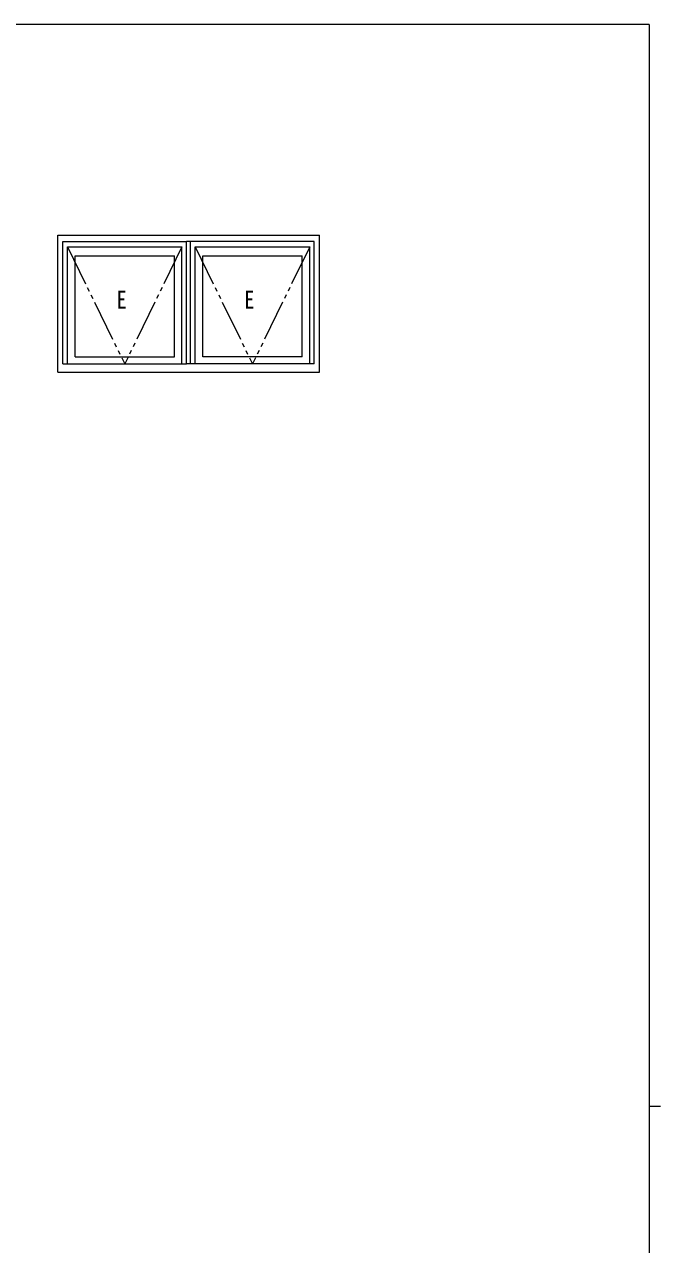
# Model space of a CAD drawing. Units: millimetres on the paper. Extents: x -397 to 397, y -282 to 282.
# Drawn here: x 224.5 to 378.9, y -16.8 to 279.3 of the extents above; entities that cross this region are included whole.
import ezdxf
from ezdxf.enums import TextEntityAlignment as Align

# ---------------------------------------------------------------- set-up
doc = ezdxf.new("R2010")
doc.units = ezdxf.units.MM
doc.linetypes.add('USER3', pattern=[15, 10, -1, 1, -1, 1, -1])
doc.layers.add('0-1_YKK_ZWAK', color=7, linetype='Continuous', lineweight=18)
doc.layers.add('0-7_YKK_A1', color=4, linetype='Continuous', lineweight=18)
doc.styles.add('ＭＳ ゴシック', font='')
doc.styles.get('ＭＳ ゴシック').set_extended_font_data('MS Gothic')

msp = doc.modelspace()

# ---------------------------------------------------------------- linework, layer by layer
at = {"layer": '0-1_YKK_ZWAK'}
for p, q in [((376.092, 279.3), (-393.908, 279.3)), ((376.092, 279.3), (376.092, -245.7)), ((376.092, 16.8), (378.892, 16.8))]:
    msp.add_line(p, q, dxfattribs=at)
at = {"layer": '0-7_YKK_A1'}
for p, q in [((232.592, 194.907), (232.592, 228.157)), ((232.592, 228.157), (296.092, 228.157)), ((296.092, 194.907), (296.092, 228.157)), ((233.842, 226.657), (263.842, 226.657)), ((233.842, 196.907), (233.842, 226.657)), ((234.942, 225.357), (262.742, 225.357)), ((234.942, 196.907), (234.942, 225.357)), ((262.742, 196.907), (262.742, 225.357)), ((263.842, 196.907), (263.842, 226.657)), ((294.842, 226.657), (263.842, 226.657)), ((264.842, 196.907), (264.842, 226.707)), ((264.842, 196.907), (264.842, 226.657)), ((265.942, 196.907), (265.942, 225.357)), ((265.942, 225.357), (293.742, 225.357)), ((293.742, 196.907), (293.742, 225.357)), ((294.842, 196.907), (294.842, 226.657)), ((236.792, 198.657), (236.792, 223.107)), ((236.792, 223.107), (260.892, 223.107)), ((260.892, 198.657), (260.892, 223.107)), ((267.792, 198.657), (267.792, 223.107)), ((267.792, 223.107), (291.892, 223.107)), ((291.892, 198.657), (291.892, 223.107)), ((236.792, 198.657), (260.892, 198.657)), ((291.892, 198.657), (267.792, 198.657)), ((233.842, 196.907), (263.842, 196.907)), ((294.842, 196.907), (263.842, 196.907)), ((232.592, 194.907), (296.092, 194.907))]:
    msp.add_line(p, q, dxfattribs=at)
at = {"layer": '0-7_YKK_A1', "linetype": 'USER3'}
for p, q in [((234.942, 225.357), (248.842, 196.907)), ((262.742, 225.357), (248.842, 196.907)), ((265.942, 225.357), (279.842, 196.907)), ((293.742, 225.357), (279.842, 196.907))]:
    msp.add_line(p, q, dxfattribs=at)

# ---------------------------------------------------------------- texts
at = {"layer": '0-7_YKK_A1', "color": 7, "style": 'ＭＳ ゴシック', "width": 0.8}
for p in [(246.902, 208.988), (277.902, 208.988)]:
    msp.add_text('E', height=4.399, dxfattribs=at).set_placement(p, align=Align.BOTTOM_LEFT)

doc.saveas('drawing.dxf')
